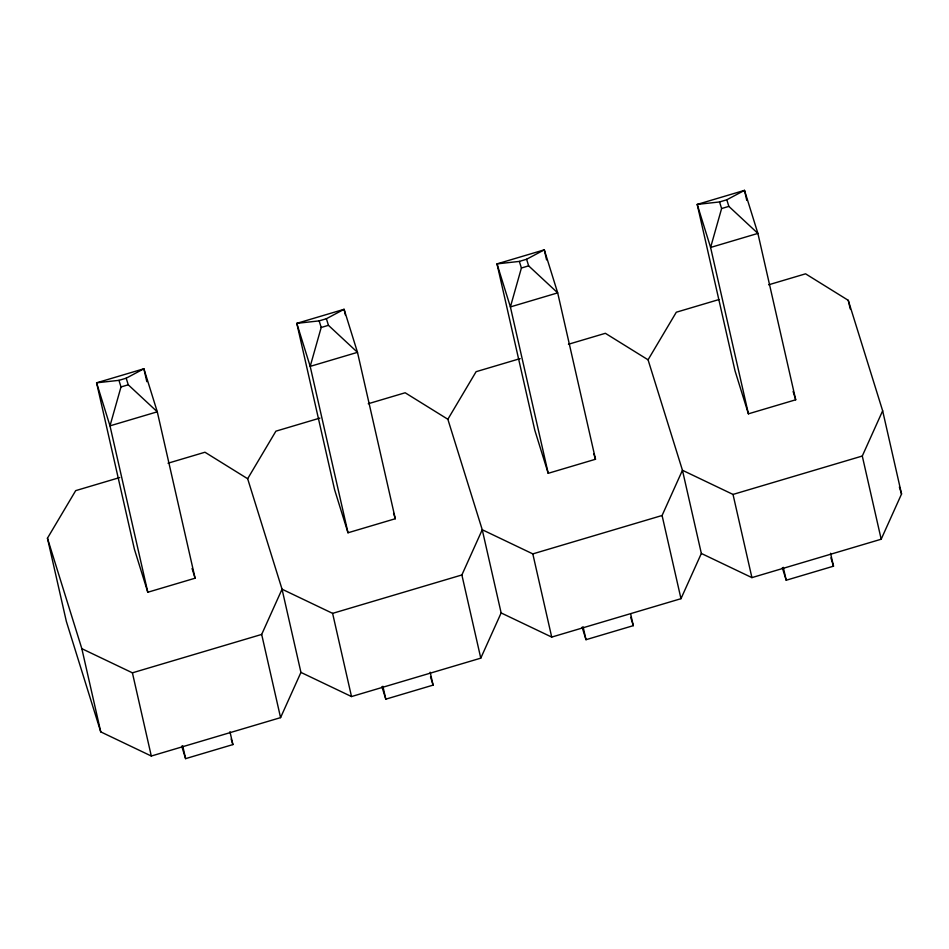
<?xml version="1.0" encoding="UTF-8"?>
<svg xmlns="http://www.w3.org/2000/svg" width="949" height="949" viewBox="0 0 949 949"><rect width="100%" height="100%" fill="white"/><g stroke="black" fill="none" stroke-linecap="round" stroke-linejoin="round"><path stroke-width="1.42" d="M146.822 381.676L143.892 368.77L126.193 378.2L128.245 384.796L157.285 411.807L109.989 425.852L96.596 382.815L118.945 380.347L120.998 386.955L109.989 425.852L147.795 592.247L195.091 578.202L157.285 411.807L143.892 368.77L96.596 382.815L134.402 549.21L147.795 592.247M345.4 315.032L344.096 309.303L326.397 318.722L328.449 325.329L357.488 352.34L310.193 366.385L296.8 323.348L319.149 320.881L321.201 327.476L310.193 366.385L347.998 532.78L395.294 518.735L357.488 352.34L344.096 309.303L296.8 323.348L334.606 489.743L347.998 532.78M546.577 259.872L544.299 249.836L526.6 259.255L528.652 265.862L557.692 292.873L510.396 306.918L497.003 263.881L519.34 261.414L521.404 268.009L510.396 306.918L548.202 473.314L595.498 459.257L557.692 292.873L544.299 249.836L497.003 263.881L534.809 430.265L548.202 473.314M746.78 200.405L744.502 190.358L726.804 199.788L728.856 206.384L757.895 233.407L710.599 247.452L697.207 204.415L719.544 201.947L721.608 208.543L710.599 247.452L748.405 413.835L795.701 399.79L757.895 233.407L744.502 190.358L697.207 204.415L735.012 370.798L748.405 413.835M119.728 477.549L75.695 490.633L47.45 538.202L66.347 621.405L100.736 731.869L151.306 756.033L280.572 717.634L261.675 634.43L282.043 589.199L247.653 478.735L204.96 452.234L168.032 463.207M280.572 717.634L300.94 672.402L282.043 589.199L332.613 613.362L461.878 574.964L482.246 529.732L447.857 419.268L405.164 392.767L368.236 403.74M300.94 672.402L351.51 696.554L480.775 658.155L501.143 612.935L482.246 529.732L532.816 553.896L662.082 515.497L682.45 470.265L648.06 359.801L605.367 333.301L568.439 344.262M501.143 612.935L551.713 637.087L680.979 598.689L701.347 553.457L682.45 470.265L733.019 494.429L862.285 456.03L882.653 410.798L848.264 300.323L805.571 273.822L768.643 284.795M701.347 553.457L751.916 577.621L881.182 539.222L901.55 493.99L882.653 410.798M247.653 478.735L275.898 431.166L319.932 418.082M447.857 419.268L476.101 371.688L520.135 358.615M648.06 359.801L676.305 312.221L718.915 299.564M118.945 380.347L126.193 378.2M319.149 320.881L326.397 318.722M519.34 261.414L526.6 259.255M719.544 201.947L726.804 199.788M120.998 386.955L128.245 384.796M321.201 327.476L328.449 325.329M521.404 268.009L528.652 265.862M721.608 208.543L728.856 206.384M47.45 538.202L81.839 648.677L132.409 672.829L261.675 634.43M181.71 746.139L185.601 758.642L232.896 744.585L229.955 731.679M381.913 686.673L385.804 699.164L433.1 685.119L430.158 672.212M582.117 627.206L586.008 639.697L633.303 625.652L630.694 614.181M782.32 567.739L786.211 580.23L833.507 566.185L830.565 553.279M899.379 487.003L901.55 493.99M793.103 391.463L795.701 399.79M830.909 557.858L833.507 566.185M593.766 453.705L595.498 459.257M630.705 617.324L633.303 625.652M393.562 513.172L395.294 518.735M430.502 676.791L433.1 685.119M192.066 568.487L195.091 578.202M231.165 739.034L232.896 744.585M848.264 300.323L850.221 308.935M862.285 456.03L881.182 539.222M783.281 567.324L786.211 580.23M733.019 494.429L751.916 577.621M662.082 515.497L680.979 598.689M583.077 626.791L586.008 639.697M532.816 553.896L551.713 637.087M461.878 574.964L480.775 658.155M382.874 686.257L385.804 699.164M332.613 613.362L351.51 696.554M182.671 745.724L185.601 758.642M132.409 672.829L151.306 756.033M81.839 648.677L100.736 731.869"/></g></svg>
